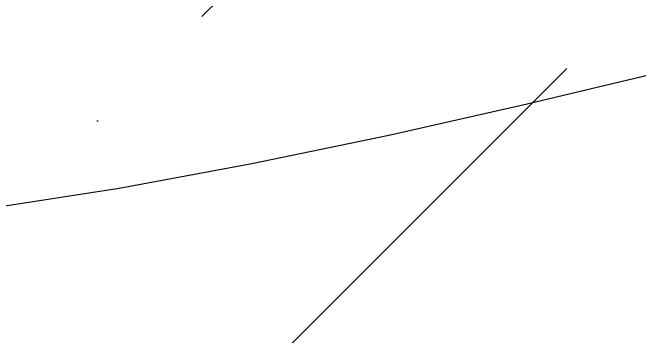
# Model space of a CAD drawing. Header units: millimetres. Extents: x 648844 to 649530, y 1246379 to 1246752.
# Drawn here: x 649306.64 to 649311.95, y 1246497.33 to 1246500.08 of the extents above; entities that cross this region are included whole.
import ezdxf

# ---------------------------------------------------------------- set-up
doc = ezdxf.new("R2010")
doc.units = ezdxf.units.MM
doc.header["$LTSCALE"] = 20
doc.header["$MEASUREMENT"] = 0
doc.layers.get('0').update_dxf_attribs({"linetype": 'CONTINUOUS'})
doc.layers.add('CONT-MNR2', color=9, linetype='CONTINUOUS')

# ---------------------------------------------------------------- blocks, each defined once
blk = doc.blocks.new('*U3734')
at = {"layer": 'CONT-MNR2', "elevation": 34, "flags": 128}
blk.add_lwpolyline([(646610.6717217399, 1246754.482172146), (646611.6797523666, 1246753.9019561), (646612.2891322738, 1246753.5118639), (646612.8859723482, 1246753.011677199), (646613.3949849798, 1246752.499293544), (646613.8550812614, 1246751.996158011), (646614.3051722854, 1246751.523715677), (646614.7841691447, 1246751.103411618), (646615.330982932, 1246750.756690911), (646615.9845247399, 1246750.504998632), (646616.5733535471, 1246750.409616223), (646617.3162988216, 1246750.393189705), (646618.1897888249, 1246750.446537757), (646619.1702518185, 1246750.56047906), (646620.2341160645, 1246750.725832292), (646621.3578098245, 1246750.933416134), (646622.5177613602, 1246751.174049264), (646623.6903989334, 1246751.438550362), (646624.8521508055, 1246751.717738108)], dxfattribs=at)

msp = doc.modelspace()

# ---------------------------------------------------------------- hatches: boundary and pattern name
h = msp.add_hatch()
h.set_pattern_fill('ANSI36', scale=20, style=0)
h.set_pattern_definition([(45, (-526.4316489867633, -3378.367883687839), (1.325825214724777, 4.861359120657514), [6.25, -1.25, 0, -1.25])])
h.paths.add_polyline_path([(649188.8489360636, 1246478.707731926), (649215.2214069526, 1246513.043391474), (649317.348885952, 1246513.661012395), (649322.291343771, 1246459.303611518), (649201.5072083384, 1246459.303611518)])
h.paths.add_polyline_path([(649253.0038721092, 1246474.230662723), (649282.477951251, 1246474.230662723), (649282.477951251, 1246479.656447173), (649253.0038721092, 1246479.656447173)], flags=24)

# ---------------------------------------------------------------- block references
at = {"layer": 'CONT-MNR2'}
msp.add_blockref('*U3734', (2687.306187323644, -252.1344165771734), dxfattribs=at)

doc.saveas('drawing.dxf')
